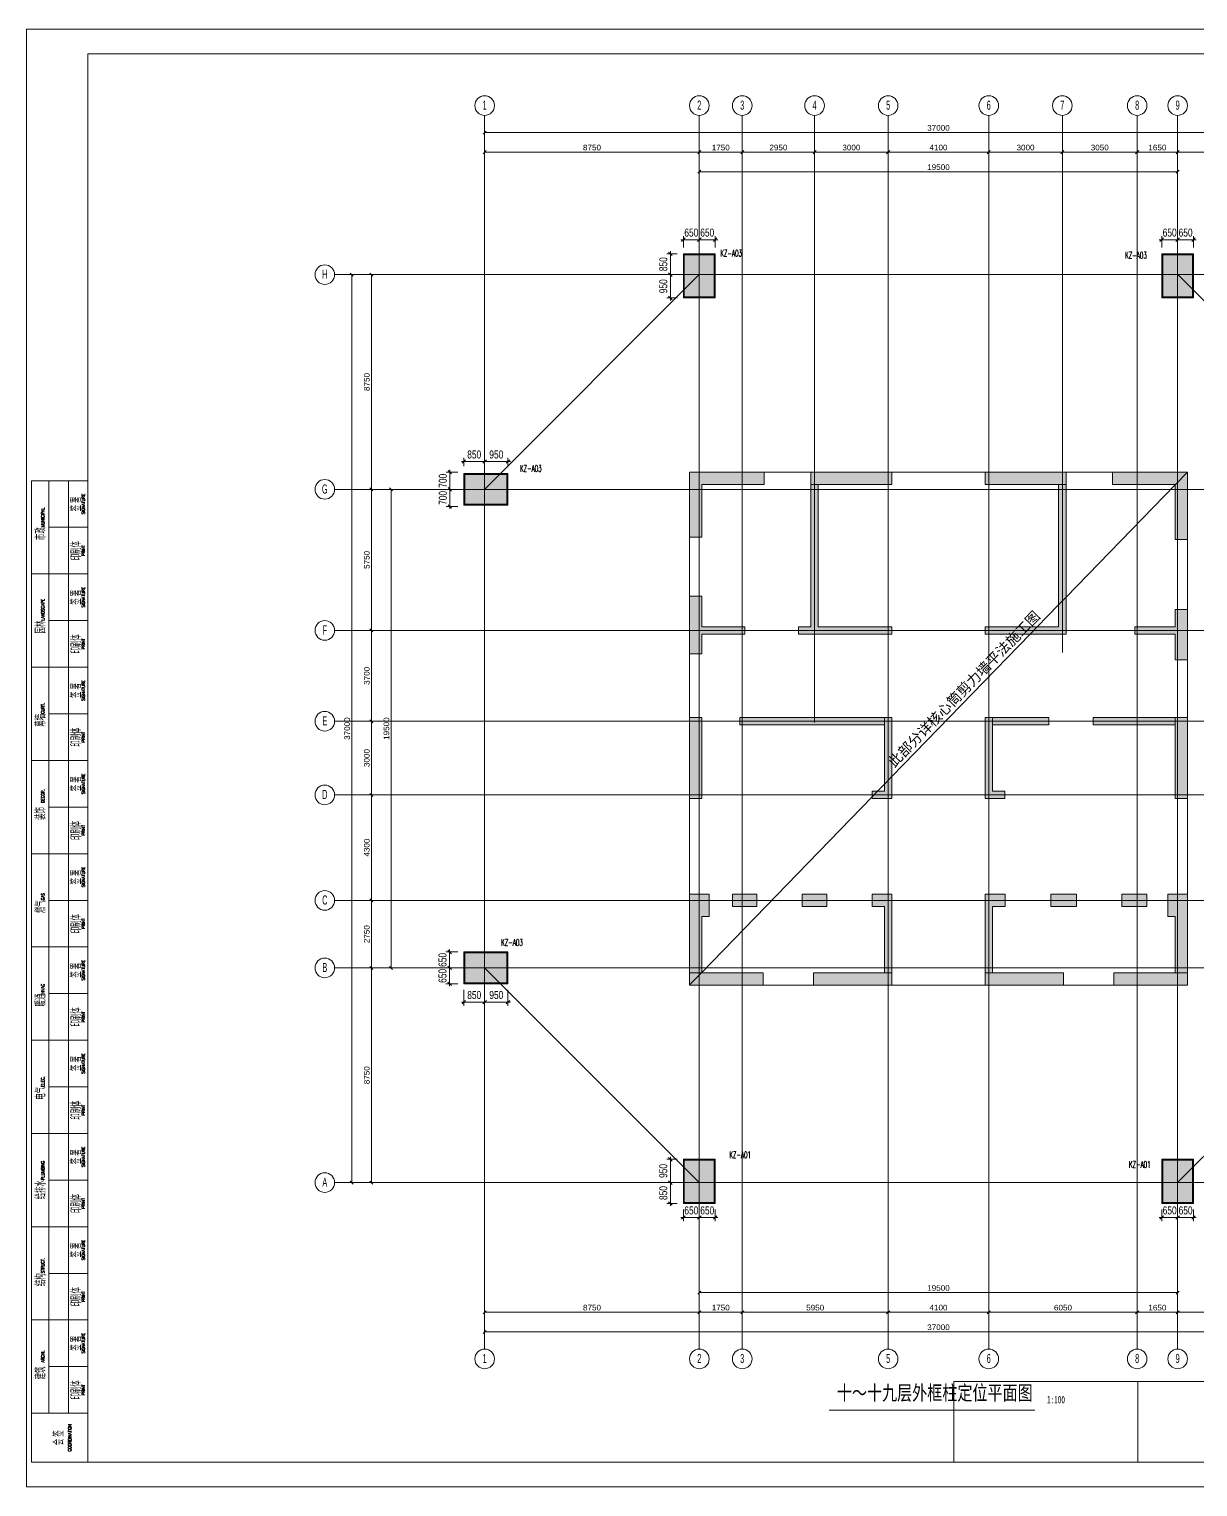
# Model space of a CAD drawing. Header units: millimetres. Extents: x 8533 to 398112, y -117646 to 105276.
# Drawn here: x 314111 to 361755, y 23204 to 82604 of the extents above; entities that cross this region are included whole.
import ezdxf

# ---------------------------------------------------------------- set-up
doc = ezdxf.new("R2010")
doc.units = ezdxf.units.MM
doc.linetypes.add('IMPORT-A-D0TE-BF$0$DOTE', pattern=[0])
doc.linetypes.add('IMPORT-colu-10F-19F$0$DOTE', pattern=[0])
for name, color, linetype, lineweight in [('-S-text', 7, 'Continuous', 13), ('A-D0TE-BF$0$A-Axis', 3, 'Continuous', 13), ('A-D0TE-BF$0$A-Axis-GRID', 1, 'IMPORT-A-D0TE-BF$0$DOTE', 13), ('A-D0TE-BF$0$A-Axis-结构用', 3, 'Continuous', 13), ('A1$0$TK', 4, 'Continuous', 13), ('A1$0$TK-不打印', 8, 'Continuous', 13), ('A1$0$VHBoundary', 4, 'Continuous', 13), ('colu-10F-19F$0$A-Axis-grid', 1, 'IMPORT-colu-10F-19F$0$DOTE', 13), ('colu-10F-19F$0$S-COLU-STEEL', 104, 'Continuous', 13), ('colu-10F-19F$0$S-hatch', 253, 'Continuous', 13), ('S-colu_text', 7, 'Continuous', 13), ('S-dim', 3, 'Continuous', 13), ('wall-13_18F$0$S-hatch', 253, 'Continuous', 13), ('wall-13_18F$0$S-wall', 31, 'Continuous', 13), ('塔楼_STR_10F-19F_墙住_20241022_20250305_dwg', 8, 'Continuous', 13)]:
    doc.layers.add(name, color=color, linetype=linetype, lineweight=lineweight)
doc.styles.add('Arial_10', font='arial.ttf', dxfattribs={"width": 0.75, "height": 326.200771})
doc.styles.add('Arial_14', font='arial.ttf', dxfattribs={"height": 3.728009})
doc.styles.add('Arial_2', font='arial.ttf', dxfattribs={"width": 0.5, "height": 326.200771})
doc.styles.add('Arial_3', font='arial.ttf', dxfattribs={"width": 1.035349, "height": 252.601612})
doc.styles.add('Arial_5', font='arial.ttf', dxfattribs={"width": 0.8, "height": 326.200771})
doc.styles.add('RomanC', font='romanc__.ttf', dxfattribs={"width": 0.9, "height": 1.3})
doc.styles.add('RomanD', font='romand__.ttf', dxfattribs={"width": 0.5, "height": 450})
doc.styles.add('宋体', font='', dxfattribs={"width": 0.75, "height": 302.109705})
doc.styles.add('宋体_1', font='', dxfattribs={"width": 0.6, "height": 264.345992})
doc.styles.get('宋体').set_extended_font_data('SimSun')
doc.styles.get('宋体_1').set_extended_font_data('SimSun')
pattern_1 = [(45, (0, 50), (-28.28427, 28.28427), [])]
pattern_2 = [(45, (0, -19450), (-28.28427, 28.28427), [])]
pattern_3 = [(45, (-50, 0), (-28.28427, 28.28427), [])]
pattern_4 = [(45, (19450, 0), (-28.28427, 28.28427), [])]

# ---------------------------------------------------------------- blocks, each defined once
blk = doc.blocks.new('塔楼_STR_10F-19F_墙住_20241022_20250305_dwg_A-D0TE-BF-1618069-10F_STR_45_850_')
at = {"layer": 'A-D0TE-BF$0$A-Axis'}
for p, q in [((8750, 12239), (8750, 15239)), ((10500, 12239), (10500, 15239)), ((13450, 12239), (13450, 15239)), ((16450, 12239), (16450, 15239)), ((20550, 12239), (20550, 15239)), ((23550, 12239), (23550, 15239)), ((26600, 12239), (26600, 15239)), ((28250, 12239), (28250, 15239)), ((-62, 14478), (62, 14601)), ((0, 14539), (37000, 14539)), ((36938, 14478), (37062, 14601)), ((-62, 13678), (62, 13801)), ((0, 12239), (0, 14089)), ((0, 13739), (37000, 13739)), ((8688, 13678), (8812, 13801)), ((8750, 13389), (8750, 14089)), ((10438, 13678), (10562, 13801)), ((10500, 13389), (10500, 14089)), ((13388, 13678), (13512, 13801)), ((13450, 13389), (13450, 14089)), ((16388, 13678), (16512, 13801)), ((16450, 13389), (16450, 14089)), ((20488, 13678), (20612, 13801)), ((20550, 13389), (20550, 14089)), ((23488, 13678), (23612, 13801)), ((23550, 13389), (23550, 14089)), ((26538, 13678), (26662, 13801)), ((26600, 13389), (26600, 14089)), ((28188, 13678), (28312, 13801)), ((28250, 13389), (28250, 14089)), ((36938, 13678), (37062, 13801)), ((37000, 12239), (37000, 14089)), ((-5478, 8812), (-5354, 8688)), ((-5416, -28250), (-5416, 8750)), ((-4966, 8750), (-2116, 8750)), ((-4678, 8812), (-4554, 8688)), ((-4616, -28250), (-4616, 8750)), ((39660, 8750), (42510, 8750)), ((42098, 8812), (42222, 8688)), ((42160, -28250), (42160, 8750)), ((42898, 8812), (43022, 8688)), ((42960, -28250), (42960, 8750)), ((-6116, 0), (-2116, 0)), ((-4966, 0), (-4266, 0)), ((-4678, 62), (-4554, -62)), ((39660, 0), (43660, 0)), ((41810, 0), (42510, 0)), ((42098, 62), (42222, -62)), ((-6116, -5750), (-2116, -5750)), ((-4966, -5750), (-4266, -5750)), ((-4678, -5688), (-4554, -5812)), ((39660, -5750), (43660, -5750)), ((41810, -5750), (42510, -5750)), ((42098, -5688), (42222, -5812)), ((-6116, -9450), (-2116, -9450)), ((-4966, -9450), (-4266, -9450)), ((-4678, -9388), (-4554, -9512)), ((39660, -9450), (43660, -9450)), ((41810, -9450), (42510, -9450)), ((42098, -9388), (42222, -9512)), ((-6116, -12450), (-2116, -12450)), ((-4966, -12450), (-4266, -12450)), ((-4678, -12388), (-4554, -12512)), ((39660, -12450), (43660, -12450)), ((41810, -12450), (42510, -12450)), ((42098, -12388), (42222, -12512)), ((-6116, -16750), (-2116, -16750)), ((-4966, -16750), (-4266, -16750)), ((-4678, -16688), (-4554, -16812)), ((39660, -16750), (43660, -16750)), ((41810, -16750), (42510, -16750)), ((42098, -16688), (42222, -16812)), ((-6116, -19500), (-2116, -19500)), ((-4966, -19500), (-4266, -19500)), ((-4678, -19438), (-4554, -19562)), ((39660, -19500), (43660, -19500)), ((41810, -19500), (42510, -19500)), ((42098, -19438), (42222, -19562)), ((-5478, -28188), (-5354, -28312)), ((-4966, -28250), (-2116, -28250)), ((-4678, -28188), (-4554, -28312)), ((39660, -28250), (42510, -28250)), ((42098, -28188), (42222, -28312)), ((42898, -28188), (43022, -28312)), ((0, -33884), (0, -31034)), ((8750, -35034), (8750, -31034)), ((10500, -35034), (10500, -31034)), ((16450, -35034), (16450, -31034)), ((20550, -35034), (20550, -31034)), ((26600, -35034), (26600, -31034)), ((28250, -35034), (28250, -31034)), ((37000, -33884), (37000, -31034)), ((8750, -33884), (8750, -33184)), ((10500, -33884), (10500, -33184)), ((16450, -33884), (16450, -33184)), ((20550, -33884), (20550, -33184)), ((26600, -33884), (26600, -33184)), ((28250, -33884), (28250, -33184)), ((-62, -33595), (62, -33472)), ((0, -33534), (37000, -33534)), ((8688, -33595), (8812, -33472)), ((10438, -33595), (10562, -33472)), ((16388, -33595), (16512, -33472)), ((20488, -33595), (20612, -33472)), ((26538, -33595), (26662, -33472)), ((28188, -33595), (28312, -33472)), ((36938, -33595), (37062, -33472)), ((-62, -34395), (62, -34272)), ((0, -34334), (37000, -34334)), ((36938, -34395), (37062, -34272))]:
    blk.add_line(p, q, dxfattribs=at)
at = {"layer": 'A-D0TE-BF$0$A-Axis', "flags": 128}
for points in [[(0, 14889), (0, 12239), (0, 15239)], [(37000, 14889), (37000, 12239), (37000, 15239)], [(-6116, 8750), (-2116, 8750), (-5766, 8750)], [(43310, 8750), (39660, 8750), (43660, 8750)], [(-6116, -28250), (-2116, -28250), (-5766, -28250)], [(43310, -28250), (39660, -28250), (43660, -28250)], [(0, -35034), (0, -31034), (0, -34684)], [(37000, -35034), (37000, -31034), (37000, -34684)]]:
    blk.add_lwpolyline(points, dxfattribs=at)
at = {"layer": 'A-D0TE-BF$0$A-Axis'}
for centre in [(0, 15639), (8750, 15639), (10500, 15639), (13450, 15639), (16450, 15639), (20550, 15639), (23550, 15639), (26600, 15639), (28250, 15639), (37000, 15639), (-6516, 8750), (44060, 8750), (-6516, 0), (44060, 0), (-6516, -5750), (44060, -5750), (-6516, -9450), (44060, -9450), (-6516, -12450), (44060, -12450), (-6516, -16750), (44060, -16750), (-6516, -19500), (44060, -19500), (-6516, -28250), (44060, -28250), (0, -35434), (8750, -35434), (10500, -35434), (16450, -35434), (20550, -35434), (26600, -35434), (28250, -35434), (37000, -35434)]:
    blk.add_circle(centre, 400, dxfattribs=at)
at = {"layer": 'A-D0TE-BF$0$A-Axis-GRID', "linetype": 'Continuous'}
for p, q in [((0, 650), (0, 12239)), ((8750, 9600), (8750, 12239)), ((10500, 700), (10500, 12239)), ((13450, 700), (13450, 12239)), ((16450, 700), (16450, 12239)), ((20550, 700), (20550, 12239)), ((23550, 700), (23550, 12239)), ((26600, 700), (26600, 12239)), ((28250, 9600), (28250, 12239)), ((37000, 650), (37000, 12239)), ((8750, 7800), (8750, 9600)), ((28250, 7800), (28250, 9600)), ((8100, 8750), (-2116, 8750)), ((9400, 8750), (8100, 8750)), ((27600, 8750), (9400, 8750)), ((28900, 8750), (27600, 8750)), ((39660, 8750), (28900, 8750)), ((8750, 700), (8750, 7800)), ((28250, 700), (28250, 7800)), ((0, -650), (0, 650)), ((8750, -1950), (8750, 700)), ((10500, 200), (10500, 700)), ((13450, -5900), (13450, 700)), ((16450, 200), (16450, 700)), ((20550, 200), (20550, 700)), ((23550, -5900), (23550, 700)), ((26600, 200), (26600, 700)), ((28250, -2050), (28250, 700)), ((37000, -650), (37000, 650)), ((-850, 0), (-2116, 0)), ((950, 0), (-850, 0)), ((8350, 0), (950, 0)), ((8850, 0), (8350, 0)), ((13300, 0), (8850, 0)), ((10500, -5600), (10500, 200)), ((13600, 0), (13300, 0)), ((23400, 0), (13600, 0)), ((16450, -5600), (16450, 200)), ((20550, -5600), (20550, 200)), ((23700, 0), (23400, 0)), ((28150, 0), (23700, 0)), ((26600, -5600), (26600, 200)), ((28650, 0), (28150, 0)), ((36050, 0), (28650, 0)), ((37850, 0), (36050, 0)), ((39660, 0), (37850, 0)), ((0, -18850), (0, -650)), ((37000, -18850), (37000, -650)), ((8750, -4350), (8750, -1950)), ((28250, -4900), (28250, -2050)), ((8750, -6700), (8750, -4350)), ((28250, -6950), (28250, -4900)), ((8350, -5750), (-2116, -5750)), ((10600, -5750), (8350, -5750)), ((10500, -5900), (10500, -5600)), ((10500, -9300), (10500, -5900)), ((12800, -5750), (10600, -5750)), ((16600, -5750), (12800, -5750)), ((13450, -9300), (13450, -5900)), ((16450, -5900), (16450, -5600)), ((16450, -9300), (16450, -5900)), ((20400, -5750), (16600, -5750)), ((23700, -5750), (20400, -5750)), ((20550, -5900), (20550, -5600)), ((20550, -9300), (20550, -5900)), ((23550, -6650), (23550, -5900)), ((26500, -5750), (23700, -5750)), ((28650, -5750), (26500, -5750)), ((26600, -5900), (26600, -5600)), ((26600, -9300), (26600, -5900)), ((39660, -5750), (28650, -5750)), ((8750, -9300), (8750, -6700)), ((28250, -9300), (28250, -6950)), ((8350, -9450), (-2116, -9450)), ((8850, -9450), (8350, -9450)), ((8750, -12600), (8750, -9300)), ((10400, -9450), (8850, -9450)), ((16600, -9450), (10400, -9450)), ((10500, -9600), (10500, -9300)), ((13450, -9500), (13450, -9300)), ((16450, -12600), (16450, -9300)), ((20400, -9450), (16600, -9450)), ((20699, -9450), (20400, -9450)), ((20550, -12600), (20550, -9300)), ((23000, -9450), (20700, -9450)), ((24800, -9450), (23000, -9450)), ((28650, -9450), (24800, -9450)), ((26600, -9600), (26600, -9300)), ((28250, -12600), (28250, -9300)), ((39660, -9450), (28650, -9450)), ((10500, -16500), (10500, -9600)), ((26600, -16500), (26600, -9600)), ((8350, -12450), (-2116, -12450)), ((8850, -12450), (8350, -12450)), ((15800, -12450), (8850, -12450)), ((16600, -12450), (15800, -12450)), ((20400, -12450), (16600, -12450)), ((21200, -12450), (20400, -12450)), ((28150, -12450), (21200, -12450)), ((28650, -12450), (28150, -12450)), ((39660, -12450), (28650, -12450)), ((8750, -16500), (8750, -12600)), ((16450, -16500), (16450, -12600)), ((20550, -16500), (20550, -12600)), ((28250, -16500), (28250, -12600)), ((8750, -20200), (8750, -16500)), ((10500, -17000), (10500, -16500)), ((16450, -20200), (16450, -16500)), ((20550, -20200), (20550, -16500)), ((26600, -17000), (26600, -16500)), ((28250, -20200), (28250, -16500)), ((8350, -16750), (-2116, -16750)), ((9150, -16750), (8350, -16750)), ((10100, -16750), (9150, -16750)), ((11100, -16750), (10100, -16750)), ((10500, -19700), (10500, -17000)), ((12950, -16750), (11100, -16750)), ((13950, -16750), (12950, -16750)), ((15800, -16750), (13950, -16750)), ((16600, -16750), (15800, -16750)), ((20400, -16750), (16600, -16750)), ((21225, -16750), (20400, -16750)), ((23075, -16750), (21225, -16750)), ((24125, -16750), (23075, -16750)), ((25975, -16750), (24125, -16750)), ((27000, -16750), (25975, -16750)), ((26600, -19700), (26600, -17000)), ((27850, -16750), (27000, -16750)), ((28650, -16750), (27850, -16750)), ((39660, -16750), (28650, -16750)), ((0, -20150), (0, -18850)), ((37000, -20150), (37000, -18850)), ((-850, -19500), (-2116, -19500)), ((950, -19500), (-850, -19500)), ((8350, -19500), (950, -19500)), ((8850, -19500), (8350, -19500)), ((16300, -19500), (8850, -19500)), ((16600, -19500), (16300, -19500)), ((20400, -19500), (16600, -19500)), ((20700, -19500), (20400, -19500)), ((28150, -19500), (20700, -19500)), ((28650, -19500), (28150, -19500)), ((36050, -19500), (28650, -19500)), ((37850, -19500), (36050, -19500)), ((39660, -19500), (37850, -19500)), ((0, -31034), (0, -20150)), ((10500, -20200), (10500, -19700)), ((26600, -20200), (26600, -19700)), ((37000, -31034), (37000, -20150)), ((8750, -27300), (8750, -20200)), ((10500, -31034), (10500, -20200)), ((16450, -31034), (16450, -20200)), ((20550, -31034), (20550, -20200)), ((26600, -31034), (26600, -20200)), ((28250, -27300), (28250, -20200)), ((8750, -29100), (8750, -27300)), ((28250, -29100), (28250, -27300)), ((8100, -28250), (-2116, -28250)), ((9400, -28250), (8100, -28250)), ((27600, -28250), (9400, -28250)), ((28900, -28250), (27600, -28250)), ((39660, -28250), (28900, -28250)), ((8750, -31034), (8750, -29100)), ((28250, -31034), (28250, -29100))]:
    blk.add_line(p, q, dxfattribs=at)
at = {"layer": 'A-D0TE-BF$0$A-Axis-结构用'}
for p, q in [((8750, 12464), (8750, 13289)), ((28250, 12464), (28250, 13289)), ((8688, 12878), (8812, 13001)), ((8750, 12939), (28250, 12939)), ((28188, 12878), (28312, 13001)), ((-4166, 0), (-2934, 0)), ((-3878, 62), (-3754, -62)), ((-3816, -19500), (-3816, 0)), ((40478, 0), (41710, 0)), ((41298, 62), (41422, -62)), ((41360, -19500), (41360, 0)), ((-4166, -19500), (-2934, -19500)), ((-3878, -19438), (-3754, -19562)), ((40478, -19500), (41710, -19500)), ((41298, -19438), (41422, -19562)), ((8750, -33084), (8750, -32258)), ((28250, -33084), (28250, -32258)), ((8688, -32795), (8812, -32672)), ((8750, -32734), (28250, -32734)), ((28188, -32795), (28312, -32672))]:
    blk.add_line(p, q, dxfattribs=at)
at = {"layer": 'A-D0TE-BF$0$A-Axis', "color": 7, "attachment_point": 2, "line_spacing_factor": 0.941778}
for s, insert, char_height, width, style in [('\\fArial|b0|i0|c134|p34|;1', (0, 15842), 372.8, 350.24, 'Arial_2'), ('\\fArial|b0|i0|c134|p34|;2', (8750, 15842), 372.8, 350.24, 'Arial_2'), ('\\fArial|b0|i0|c134|p34|;3', (10500, 15842), 372.8, 350.24, 'Arial_2'), ('\\fArial|b0|i0|c134|p34|;4', (13450, 15842), 372.8, 350.24, 'Arial_2'), ('\\fArial|b0|i0|c134|p34|;5', (16450, 15842), 372.8, 350.24, 'Arial_2'), ('\\fArial|b0|i0|c134|p34|;6', (20550, 15842), 372.8, 350.24, 'Arial_2'), ('\\fArial|b0|i0|c134|p34|;7', (23550, 15842), 372.8, 350.24, 'Arial_2'), ('\\fArial|b0|i0|c134|p34|;8', (26600, 15842), 372.8, 350.24, 'Arial_2'), ('\\fArial|b0|i0|c134|p34|;9', (28250, 15842), 372.8, 350.24, 'Arial_2'), ('10', (37000, 15782), 261, 490.33, 'Arial_5'), ('37000', (18500, 14843), 228.3, 1072.61, 'Arial_3'), ('8750', (4375, 14043), 228.3, 858.09, 'Arial_3'), ('1750', (9625, 14043), 228.3, 858.09, 'Arial_3'), ('2950', (11975, 14043), 228.3, 858.09, 'Arial_3'), ('3000', (14950, 14043), 228.3, 858.09, 'Arial_3'), ('4100', (18500, 14043), 228.3, 858.09, 'Arial_3'), ('3000', (22050, 14043), 228.3, 858.09, 'Arial_3'), ('3050', (25075, 14043), 228.3, 858.09, 'Arial_3'), ('1650', (27425, 14043), 228.3, 858.09, 'Arial_3'), ('8750', (32625, 14043), 228.3, 858.09, 'Arial_3'), ('\\fArial|b0|i0|c134|p34|;H', (-6516, 8953), 372.8, 350.24, 'Arial_2'), ('\\fArial|b0|i0|c134|p34|;H', (44060, 8953), 372.8, 350.24, 'Arial_2'), ('\\fArial|b0|i0|c134|p34|;G', (-6516, 203), 372.8, 350.24, 'Arial_2'), ('\\fArial|b0|i0|c134|p34|;G', (44060, 203), 372.8, 350.24, 'Arial_2'), ('\\fArial|b0|i0|c134|p34|;F', (-6516, -5547), 372.8, 350.24, 'Arial_2'), ('\\fArial|b0|i0|c134|p34|;F', (44060, -5547), 372.8, 350.24, 'Arial_2'), ('\\fArial|b0|i0|c134|p34|;E', (-6516, -9247), 372.8, 350.24, 'Arial_2'), ('\\fArial|b0|i0|c134|p34|;E', (44060, -9247), 372.8, 350.24, 'Arial_2'), ('\\fArial|b0|i0|c134|p34|;D', (-6516, -12247), 372.8, 350.24, 'Arial_2'), ('\\fArial|b0|i0|c134|p34|;D', (44060, -12247), 372.8, 350.24, 'Arial_2'), ('\\fArial|b0|i0|c134|p34|;C', (-6516, -16547), 372.8, 350.24, 'Arial_2'), ('\\fArial|b0|i0|c134|p34|;C', (44060, -16547), 372.8, 350.24, 'Arial_2'), ('\\fArial|b0|i0|c134|p34|;B', (-6516, -19297), 372.8, 350.24, 'Arial_2'), ('\\fArial|b0|i0|c134|p34|;B', (44060, -19297), 372.8, 350.24, 'Arial_2'), ('\\fArial|b0|i0|c134|p34|;A', (-6516, -28047), 372.8, 350.24, 'Arial_2'), ('\\fArial|b0|i0|c134|p34|;A', (44060, -28047), 372.8, 350.24, 'Arial_2'), ('8750', (4375, -33230), 228.3, 858.09, 'Arial_3'), ('1750', (9625, -33230), 228.3, 858.09, 'Arial_3'), ('5950', (13475, -33230), 228.3, 858.09, 'Arial_3'), ('4100', (18500, -33230), 228.3, 858.09, 'Arial_3'), ('6050', (23575, -33230), 228.3, 858.09, 'Arial_3'), ('1650', (27425, -33230), 228.3, 858.09, 'Arial_3'), ('8750', (32625, -33230), 228.3, 858.09, 'Arial_3'), ('37000', (18500, -34030), 228.3, 1072.61, 'Arial_3'), ('\\fArial|b0|i0|c134|p34|;1', (0, -35230), 372.8, 350.24, 'Arial_2'), ('\\fArial|b0|i0|c134|p34|;2', (8750, -35230), 372.8, 350.24, 'Arial_2'), ('\\fArial|b0|i0|c134|p34|;3', (10500, -35230), 372.8, 350.24, 'Arial_2'), ('\\fArial|b0|i0|c134|p34|;5', (16450, -35230), 372.8, 350.24, 'Arial_2'), ('\\fArial|b0|i0|c134|p34|;6', (20550, -35230), 372.8, 350.24, 'Arial_2'), ('\\fArial|b0|i0|c134|p34|;8', (26600, -35230), 372.8, 350.24, 'Arial_2'), ('\\fArial|b0|i0|c134|p34|;9', (28250, -35230), 372.8, 350.24, 'Arial_2'), ('10', (37000, -35291), 261, 490.33, 'Arial_5')]:
    blk.add_mtext(s, dxfattribs=dict(at, insert=insert, char_height=char_height, width=width, style=style))
at = {"layer": 'A-D0TE-BF$0$A-Axis', "color": 7, "char_height": 228.3, "attachment_point": 2, "rotation": 90, "line_spacing_factor": 0.941778, "style": 'Arial_3'}
for s, insert, width in [('8750', (-4920, 4375), 858.09), ('8750', (41857, 4375), 858.09), ('5750', (-4920, -2875), 858.09), ('5750', (41857, -2875), 858.09), ('3700', (-4920, -7600), 858.09), ('3700', (41857, -7600), 858.09), ('37000', (-5720, -9750), 1072.61), ('37000', (42657, -9750), 1072.61), ('3000', (-4920, -10950), 858.09), ('3000', (41857, -10950), 858.09), ('4300', (-4920, -14600), 858.09), ('4300', (41857, -14600), 858.09), ('2750', (-4920, -18125), 858.09), ('2750', (41857, -18125), 858.09), ('8750', (-4920, -23875), 858.09), ('8750', (41857, -23875), 858.09)]:
    blk.add_mtext(s, dxfattribs=dict(at, insert=insert, width=width))
at = {"layer": 'A-D0TE-BF$0$A-Axis-结构用', "color": 7, "char_height": 228.3, "width": 1072.61, "attachment_point": 2, "line_spacing_factor": 0.941778, "style": 'Arial_3'}
for insert, rotation in [((18500, 13243), 0.00001), ((-4120, -9750), 89.99999), ((41057, -9750), 89.99999)]:
    blk.add_mtext('19500', dxfattribs=dict(at, insert=insert, rotation=rotation))
at = {"layer": 'A-D0TE-BF$0$A-Axis-结构用', "color": 7, "insert": (18500, -32430), "char_height": 228.3, "width": 1072.61, "attachment_point": 2, "line_spacing_factor": 0.941778, "style": 'Arial_3'}
blk.add_mtext('19500', dxfattribs=at)
blk = doc.blocks.new('塔楼_STR_10F-19F_墙住_20241022_20250305_dwg_wall-13_18F-1618070-10F_STR_45_850_')
at = {"layer": 'wall-13_18F$0$S-hatch'}
for points in [[(8850, -1950), (8850, 200), (11400, 200), (11400, 700), (8350, 700), (8350, -1950)], [(13600, 200), (16600, 200), (16600, 700), (13300, 700), (13300, 200)], [(23700, 200), (23700, 700), (20400, 700), (20400, 200), (23400, 200)], [(28650, -2050), (28650, 700), (25600, 700), (25600, 200), (28150, 200), (28150, -2050)], [(12800, -5900), (16600, -5900), (16600, -5600), (13600, -5600), (13600, 200), (13300, 200), (13300, -5600), (12800, -5600)], [(23400, -5900), (23700, -5900), (23700, 200), (23400, 200), (23400, -5600), (20400, -5600), (20400, -5900), (23384, -5900)], [(8850, -6700), (8850, -5900), (10600, -5900), (10600, -5600), (8850, -5600), (8850, -4350), (8350, -4350), (8350, -6700)], [(28650, -6950), (28650, -4900), (28150, -4900), (28150, -5600), (26500, -5600), (26500, -5900), (28150, -5900), (28150, -6950)], [(8350, -12600), (8850, -12600), (8850, -9300), (8350, -9300), (8350, -9600)], [(16300, -9600), (16300, -9300), (10400, -9300), (10400, -9600), (15800, -9600)], [(16600, -12600), (16600, -9300), (16300, -9300), (16300, -12300), (15800, -12300), (15800, -12600), (16300, -12600)], [(20699, -12600), (21200, -12600), (21200, -12300), (20700, -12300), (20699, -9300), (20400, -9300), (20400, -12600)], [(20700, -9600), (23000, -9600), (23000, -9300), (20700, -9300)], [(25650, -9600), (28150, -9600), (28150, -9300), (24800, -9300), (24800, -9600)], [(28650, -12600), (28650, -9300), (28150, -9300), (28150, -12600)], [(8350, -19700), (8850, -19700), (8850, -17400), (9150, -17400), (9150, -16500), (8350, -16500), (8350, -18900)], [(10100, -17000), (11100, -17000), (11100, -16500), (10100, -16500)], [(13950, -17000), (13950, -16500), (12950, -16500), (12950, -17000)], [(16600, -19700), (16600, -16500), (15800, -16500), (15800, -17000), (16300, -17000), (16300, -19700)], [(20400, -19700), (20700, -19700), (20700, -17000), (21225, -17000), (21225, -16500), (20400, -16500), (20400, -17286)], [(24125, -17000), (24125, -16500), (23075, -16500), (23075, -17000)], [(27000, -17000), (27000, -16500), (25975, -16500), (25975, -17000)], [(28650, -19700), (28650, -16500), (27850, -16500), (27850, -17400), (28150, -17400), (28150, -19700)], [(10400, -20200), (11350, -20200), (11350, -19700), (8350, -19700), (8350, -20200), (10100, -20200)], [(16300, -20200), (16600, -20200), (16600, -19700), (13400, -19700), (13400, -20200), (15800, -20200)], [(23600, -20200), (23600, -19700), (20400, -19700), (20400, -20200), (20700, -20200)], [(25975, -20200), (28650, -20200), (28650, -19700), (25650, -19700), (25650, -20200)]]:
    blk.add_hatch(color=256, dxfattribs=at).paths.add_polyline_path(points, flags=0)
at = {"layer": 'wall-13_18F$0$S-wall'}
blk.add_line((10400, -9600), (10600, -9600), dxfattribs=at)
at = {"layer": 'wall-13_18F$0$S-wall', "flags": 128}
for points in [[(8350, 200), (8350, 700), (11400, 700), (11400, 200), (8850, 200), (8850, -1950), (8350, -1950)], [(16600, 700), (13300, 700), (13300, 200), (16600, 200)], [(23700, 700), (20400, 700), (20400, 200), (23700, 200)], [(28650, 200), (28650, 700), (25600, 700), (25600, 200), (28150, 200), (28150, -2050), (28650, -2050)], [(13600, -5600), (16600, -5600), (16600, -5900), (12800, -5900), (12800, -5600), (13300, -5600), (13300, 200), (13600, 200)], [(23400, -5900), (23700, -5900), (23700, 200), (23400, 200), (23400, -5600), (20400, -5600), (20400, -5900)], [(8850, -5600), (10600, -5600), (10600, -5900), (8850, -5900), (8850, -6700), (8350, -6700), (8350, -4350), (8850, -4350)], [(28150, -5600), (26500, -5600), (26500, -5900), (28150, -5900), (28150, -6950), (28650, -6950), (28650, -4900), (28150, -4900)], [(8850, -11600), (8850, -9300), (8350, -9300), (8350, -12600), (8850, -12600)], [(16300, -12300), (16300, -9300), (16600, -9300), (16600, -12600), (16300, -12600), (15800, -12600), (15800, -12300)], [(20700, -12600), (20400, -12600), (20400, -9300), (20700, -9300), (20700, -12300), (21200, -12300), (21200, -12600)], [(23000, -9300), (20700, -9300), (20700, -9600), (23000, -9600)], [(28150, -9300), (24800, -9300), (24800, -9600), (28150, -9600)], [(28150, -11600), (28150, -9300), (28650, -9300), (28650, -12600), (28150, -12600)], [(10100, -16500), (11100, -16500), (11100, -17000), (10100, -17000)], [(12950, -16500), (13950, -16500), (13950, -17000), (12950, -17000)], [(16300, -17000), (15800, -17000), (15800, -16500), (16600, -16500), (16600, -17000), (16600, -19700), (16300, -19700)], [(20700, -17000), (21225, -17000), (21225, -16500), (20400, -16500), (20400, -17000), (20400, -19700), (20700, -19700)], [(24125, -17000), (23075, -17000), (23075, -16500), (24125, -16500)], [(25975, -16500), (27000, -16500), (27000, -17000), (25975, -17000)], [(8350, -19700), (11350, -19700), (11350, -20200), (8350, -20200)], [(13400, -19700), (16600, -19700), (16600, -20200), (13400, -20200)], [(23600, -19700), (20400, -19700), (20400, -20200), (23600, -20200)], [(28650, -19700), (25650, -19700), (25650, -20200), (28650, -20200)]]:
    blk.add_lwpolyline(points, close=True, dxfattribs=at)
for points in [[(10600, -9600), (16300, -9600), (16300, -9300), (10400, -9300), (10400, -9600)], [(8850, -16500), (8350, -16500), (8350, -19700), (8850, -19700), (8850, -17400), (9150, -17400), (9150, -16500), (9050, -16500), (8350, -16500), (8350, -17400)], [(28650, -17400), (28650, -16500), (27850, -16500), (27850, -17400), (28150, -17400), (28150, -19700), (28650, -19700), (28650, -16500), (28150, -16500)]]:
    blk.add_lwpolyline(points, dxfattribs=at)
blk = doc.blocks.new('塔楼_STR_10F-19F_墙住_20241022_20250305_dwg__ArchTick-1618071-10F_STR_45_850_')
at = {"layer": 'S-dim'}
blk.add_line((-0.71, -0.71), (0.71, 0.71), dxfattribs=at)
blk = doc.blocks.new('塔楼_STR_10F-19F_墙住_20241022_20250305_dwg_colu-10F-19F-1618073-10F_STR_45_850_')
at = {"layer": 'colu-10F-19F$0$S-hatch'}
h = blk.add_hatch(dxfattribs=at)
h.set_pattern_fill('FP_18', color=256, style=0, pattern_type=2)
h.set_pattern_definition(pattern_3)
h.paths.add_polyline_path([(9400, 7800), (9400, 9600), (8100, 9600), (8100, 7800), (9360, 7800)], flags=0)
h.paths.add_polyline_path([(8850, 7840), (8140, 7840), (8140, 9560), (9360, 9560), (9360, 7840)], flags=0)
for points in [[(8350, 7840), (9360, 7840), (9360, 9560), (8140, 9560), (8140, 7840)], [(28150, 7840), (28860, 7840), (28860, 9560), (27640, 9560), (27640, 7840)], [(-810, -610), (910, -610), (910, 610), (-810, 610), (-810, 200)], [(36090, -610), (37810, -610), (37810, 610), (36090, 610), (36090, 200)], [(910, -20110), (910, -18890), (-810, -18890), (-810, -20110), (410, -20110)], [(37810, -20110), (37810, -18890), (36090, -18890), (36090, -20110), (37310, -20110)], [(9360, -29060), (9360, -27340), (8140, -27340), (8140, -29060)], [(28150, -29060), (28860, -29060), (28860, -27340), (27640, -27340), (27640, -29060)]]:
    blk.add_hatch(color=256, dxfattribs=at).paths.add_polyline_path(points, flags=0)
h = blk.add_hatch(dxfattribs=at)
h.set_pattern_fill('FP_19', color=256, style=0, pattern_type=2)
h.set_pattern_definition(pattern_4)
h.paths.add_polyline_path([(28900, 7800), (28900, 9600), (27600, 9600), (27600, 7800), (28860, 7800)], flags=0)
h.paths.add_polyline_path([(28650, 7840), (27640, 7840), (27640, 9560), (28860, 9560), (28860, 7840)], flags=0)
h = blk.add_hatch(dxfattribs=at)
h.set_pattern_fill('FP_16', color=256, style=0, pattern_type=2)
h.set_pattern_definition(pattern_1)
h.paths.add_polyline_path([(-810, -650), (950, -650), (950, 650), (-850, 650), (-850, -650)], flags=0)
h.paths.add_polyline_path([(410, -610), (-810, -610), (-810, 610), (910, 610), (910, -610)], flags=0)
h = blk.add_hatch(dxfattribs=at)
h.set_pattern_fill('FP_16', color=256, style=0, pattern_type=2)
h.set_pattern_definition(pattern_1)
h.paths.add_polyline_path([(36090, -650), (37850, -650), (37850, 650), (36050, 650), (36050, -650)], flags=0)
h.paths.add_polyline_path([(37310, -610), (36090, -610), (36090, 610), (37810, 610), (37810, -610)], flags=0)
h = blk.add_hatch(dxfattribs=at)
h.set_pattern_fill('FP_17', color=256, style=0, pattern_type=2)
h.set_pattern_definition(pattern_2)
h.paths.add_polyline_path([(-850, -20150), (950, -20150), (950, -18850), (-850, -18850), (-850, -20110)], flags=0)
h.paths.add_polyline_path([(910, -20110), (-810, -20110), (-810, -18890), (910, -18890), (910, -19700)], flags=0)
h = blk.add_hatch(dxfattribs=at)
h.set_pattern_fill('FP_17', color=256, style=0, pattern_type=2)
h.set_pattern_definition(pattern_2)
h.paths.add_polyline_path([(37850, -20150), (37850, -18850), (36050, -18850), (36050, -20150), (37810, -20150)], flags=0)
h.paths.add_polyline_path([(37310, -20110), (36090, -20110), (36090, -18890), (37810, -18890), (37810, -20110)], flags=0)
h = blk.add_hatch(dxfattribs=at)
h.set_pattern_fill('FP_18', color=256, style=0, pattern_type=2)
h.set_pattern_definition(pattern_3)
h.paths.add_polyline_path([(9360, -29100), (9400, -29100), (9400, -27300), (8100, -27300), (8100, -29100), (8140, -29100)], flags=0)
h.paths.add_polyline_path([(8140, -29060), (8140, -27340), (9360, -27340), (9360, -29060)], flags=0)
h = blk.add_hatch(dxfattribs=at)
h.set_pattern_fill('FP_19', color=256, style=0, pattern_type=2)
h.set_pattern_definition(pattern_4)
h.paths.add_polyline_path([(27640, -29100), (28900, -29100), (28900, -27300), (27600, -27300), (27600, -29100)], flags=0)
h.paths.add_polyline_path([(27640, -29060), (27640, -27340), (28860, -27340), (28860, -29060), (28150, -29060)], flags=0)
at = {"layer": 'colu-10F-19F$0$A-Axis-grid', "linetype": 'Continuous'}
for p, q in [((0, 0), (8750, 8750)), ((28256, 8750), (37000, 0)), ((0, 1200), (0, -1200)), ((-1500, 0), (1750, 0)), ((8750, -28250), (0, -19500)), ((37000, -19500), (28250, -28250))]:
    blk.add_line(p, q, dxfattribs=at)
at = {"layer": 'colu-10F-19F$0$S-COLU-STEEL', "flags": 128}
for points in [[(8100, 9600), (8100, 7800), (9400, 7800), (9400, 9600)], [(8140, 9560), (8140, 7840), (9360, 7840), (9360, 9560)], [(27600, 9600), (27600, 7800), (28900, 7800), (28900, 9600)], [(27640, 9560), (27640, 7840), (28860, 7840), (28860, 9560)], [(-850, 650), (950, 650), (950, -650), (-850, -650)], [(-810, 610), (910, 610), (910, -610), (-810, -610)], [(37850, 650), (36050, 650), (36050, -650), (37850, -650)], [(37810, 610), (36090, 610), (36090, -610), (37810, -610)], [(-850, -18850), (950, -18850), (950, -20150), (-850, -20150)], [(-810, -18890), (910, -18890), (910, -20110), (-810, -20110)], [(37850, -18850), (36050, -18850), (36050, -20150), (37850, -20150)], [(37810, -18890), (36090, -18890), (36090, -20110), (37810, -20110)], [(8100, -29100), (8100, -27300), (9400, -27300), (9400, -29100)], [(27600, -29100), (27600, -27300), (28900, -27300), (28900, -29100)], [(8140, -29060), (8140, -27340), (9360, -27340), (9360, -29060)], [(27640, -29060), (27640, -27340), (28860, -27340), (28860, -29060)]]:
    blk.add_lwpolyline(points, close=True, dxfattribs=at)
blk = doc.blocks.new('塔楼_STR_10F-19F_墙住_20241022_20250305_dwg-1618068-10F_STR_45_850_')
at = {"layer": '-S-text'}
blk.add_line((14040, 502474), (22431, 502474), dxfattribs=at)
at = {"lineweight": 13}
for p, q in [((13300, 540700), (11400, 540700)), ((16600, 540700), (13300, 540700)), ((20400, 540700), (16600, 540700)), ((23700, 540700), (20400, 540700)), ((25600, 540700), (23700, 540700)), ((28150, 540185), (28650, 540700)), ((23700, 535604), (28150, 540185)), ((8350, 538050), (8350, 535650)), ((28650, 535100), (28650, 537950)), ((8350, 535650), (8350, 533300)), ((22530, 534400), (23400, 535296)), ((23400, 535296), (23700, 535604)), ((28650, 533050), (28650, 535100)), ((16600, 528296), (22239, 534100)), ((22239, 534100), (22530, 534400)), ((8350, 533300), (8350, 530700)), ((28650, 530700), (28650, 533050)), ((8350, 530700), (8350, 527400)), ((28650, 527400), (28650, 530700)), ((16300, 527987), (16600, 528296)), ((8850, 520318), (15800, 527472)), ((15800, 527472), (16021, 527700)), ((16021, 527700), (16300, 527987)), ((8350, 527400), (8350, 523500)), ((28650, 523500), (28650, 527400)), ((8350, 523500), (8350, 519800)), ((8350, 519803), (8850, 520318)), ((8350, 519800), (11350, 519800)), ((11350, 519800), (13400, 519800)), ((13400, 519800), (16600, 519800)), ((16600, 519800), (20400, 519800)), ((20400, 519800), (23600, 519800)), ((23600, 519800), (25650, 519800))]:
    blk.add_line(p, q, dxfattribs=at)
at = {"lineweight": 13, "flags": 128}
for points in [[(11400, 540700), (8350, 540700), (8350, 538050)], [(28650, 537950), (28650, 540700), (25600, 540700)], [(25650, 519800), (28650, 519800), (28650, 523500)]]:
    blk.add_lwpolyline(points, dxfattribs=at)
at = {"layer": 'A1$0$TK'}
for p, q in [((-17771, 502352), (-17771, 540352)), ((-16971, 502352), (-16971, 540352)), ((-17771, 538452), (-16171, 538452)), ((-17771, 534652), (-16171, 534652)), ((-17771, 530852), (-16171, 530852)), ((-17771, 527052), (-16171, 527052)), ((-17771, 523252), (-16171, 523252)), ((-17771, 519452), (-16171, 519452)), ((-17771, 515652), (-16171, 515652)), ((-17771, 511852), (-16171, 511852)), ((-17771, 508052), (-16171, 508052)), ((-17771, 504252), (-16171, 504252))]:
    blk.add_line(p, q, dxfattribs=at)
at = {"layer": 'A1$0$TK', "flags": 128}
for points in [[(-18671, 558752), (65429, 558752), (65429, 499352), (-18671, 499352)], [(-16171, 557752), (-16171, 500352), (64429, 500352), (64429, 557752)], [(-18471, 536552), (-16171, 536552), (-16171, 540352), (-18471, 540352)], [(-16171, 500352), (-18471, 500352), (-18471, 540352), (-16171, 540352)], [(-18471, 532752), (-16171, 532752), (-16171, 536552), (-18471, 536552)], [(-18471, 528952), (-16171, 528952), (-16171, 532752), (-18471, 532752)], [(-18471, 525152), (-16171, 525152), (-16171, 528952), (-18471, 528952)], [(-18471, 521352), (-16171, 521352), (-16171, 525152), (-18471, 525152)], [(-18471, 517552), (-16171, 517552), (-16171, 521352), (-18471, 521352)], [(-18471, 513752), (-16171, 513752), (-16171, 517552), (-18471, 517552)], [(-18471, 509952), (-16171, 509952), (-16171, 513752), (-18471, 513752)], [(-18471, 506152), (-16171, 506152), (-16171, 509952), (-18471, 509952)]]:
    blk.add_lwpolyline(points, close=True, dxfattribs=at)
blk.add_lwpolyline([(-18471, 502352), (-16171, 502352), (-16171, 506152), (-18471, 506152), (-18471, 502352), (-18471, 540352)], dxfattribs=at)
at = {"layer": 'A1$0$TK-不打印'}
blk.add_line((26629, 503652), (26629, 500352), dxfattribs=at)
at = {"layer": 'A1$0$TK-不打印', "flags": 128}
blk.add_lwpolyline([(19129, 500352), (19129, 503652), (56629, 503652)], dxfattribs=at)
at = {"layer": 'A1$0$VHBoundary', "flags": 128}
blk.add_lwpolyline([(-18671, 558752), (65429, 558752), (65429, 499352), (-18671, 499352)], close=True, dxfattribs=at)
at = {"layer": 'S-dim'}
for p, q in [((8100, 549850), (8100, 550322)), ((9400, 549850), (9400, 550322)), ((27600, 549850), (27600, 550322)), ((28900, 549850), (28900, 550322)), ((7850, 549600), (7422, 549600)), ((7572, 549700), (7572, 548650)), ((7572, 548850), (7572, 547700)), ((7850, 547800), (7422, 547800)), ((-850, 540950), (-850, 541282)), ((950, 540900), (950, 541282)), ((-1100, 540700), (-1568, 540700)), ((-950, 541132), (100, 541132)), ((-100, 541132), (1050, 541132)), ((-1100, 539300), (-1568, 539300)), ((-1100, 521150), (-1579, 521150)), ((-1100, 519850), (-1579, 519850)), ((-850, 519600), (-850, 518956)), ((950, 519600), (950, 518956)), ((-950, 519106), (100, 519106)), ((-100, 519106), (1050, 519106)), ((7850, 512700), (7422, 512700)), ((7572, 511650), (7572, 512800)), ((7572, 510800), (7572, 511850)), ((7850, 510900), (7422, 510900)), ((8100, 510650), (8100, 510178)), ((9400, 510650), (9400, 510178)), ((27600, 510650), (27600, 510178)), ((28900, 510650), (28900, 510178))]:
    blk.add_line(p, q, dxfattribs=at)
at = {"layer": 'S-dim', "flags": 128}
for points in [[(9500, 550172), (9400, 550172), (8750, 550172), (8100, 550172), (8000, 550172)], [(8850, 550172), (8750, 550172), (8650, 550172)], [(27500, 550172), (27600, 550172), (28250, 550172), (28900, 550172), (29000, 550172)], [(28150, 550172), (28250, 550172), (28350, 550172)], [(-1418, 540800), (-1418, 540700), (-1418, 540000), (-1418, 539300), (-1418, 539200)], [(-1418, 540100), (-1418, 540000), (-1418, 539900)], [(-1429, 521250), (-1429, 521150), (-1429, 520500), (-1429, 520400)], [(-1429, 520600), (-1429, 520500), (-1429, 519850), (-1429, 519750)], [(9500, 510328), (9400, 510328), (8750, 510328), (8100, 510328), (8000, 510328)], [(8850, 510328), (8750, 510328), (8650, 510328)], [(27500, 510328), (27600, 510328), (28250, 510328), (28900, 510328), (29000, 510328)], [(28150, 510328), (28250, 510328), (28350, 510328)]]:
    blk.add_lwpolyline(points, dxfattribs=at)
for points in [[(8750, 550322), (8750, 549850)], [(28250, 550322), (28250, 549850)], [(7422, 548750), (7850, 548750)], [(0, 541282), (0, 540950)], [(-1568, 540000), (-1100, 540000)], [(-1579, 520500), (-1100, 520500)], [(0, 518956), (0, 519600)], [(7422, 511750), (7850, 511750)], [(8750, 510178), (8750, 510650)], [(28250, 510178), (28250, 510650)]]:
    blk.add_lwpolyline(points, close=True, dxfattribs=at)
for name in ['塔楼_STR_10F-19F_墙住_20241022_20250305_dwg_A-D0TE-BF-1618069-10F_STR_45_850_', '塔楼_STR_10F-19F_墙住_20241022_20250305_dwg_colu-10F-19F-1618073-10F_STR_45_850_', '塔楼_STR_10F-19F_墙住_20241022_20250305_dwg_wall-13_18F-1618070-10F_STR_45_850_']:
    blk.add_blockref(name, (0, 540000))
at = {"xscale": 100, "yscale": 100, "zscale": 100}
for p in [(8100, 550172), (8750, 550172), (27600, 550172), (28250, 550172), (0, 541132), (950, 541132), (0, 519106), (950, 519106), (8100, 510328), (8750, 510328), (27600, 510328), (28250, 510328)]:
    blk.add_blockref('塔楼_STR_10F-19F_墙住_20241022_20250305_dwg__ArchTick-1618071-10F_STR_45_850_', p, dxfattribs=at)
for p, rotation in [((8750, 550172), 180), ((9400, 550172), 180), ((28250, 550172), 180), ((28900, 550172), 180), ((7572, 549600), 90), ((7572, 548750), 90), ((7572, 548750), 270), ((7572, 547800), 270), ((-850, 541132), 180), ((0, 541132), 180), ((-1418, 540700), 270), ((-1418, 540000), 90), ((-1418, 540000), 270), ((-1418, 539300), 90), ((-1429, 521150), 270), ((-1429, 520500), 270), ((-1429, 520500), 90), ((-1429, 519850), 90), ((-850, 519106), 180), ((0, 519106), 180), ((7572, 512700), 90), ((7572, 511750), 270), ((7572, 511750), 90), ((7572, 510900), 270), ((8750, 510328), 180), ((9400, 510328), 180), ((28250, 510328), 180), ((28900, 510328), 180)]:
    blk.add_blockref('塔楼_STR_10F-19F_墙住_20241022_20250305_dwg__ArchTick-1618071-10F_STR_45_850_', p, dxfattribs=dict(at, rotation=rotation))
at = {"layer": '-S-text', "insert": (16399, 528937), "char_height": 419.4, "width": 8152.15, "attachment_point": 1, "rotation": 45.81846, "line_spacing_factor": 0.941778, "style": 'Arial_14'}
blk.add_mtext('此部分详核心筒剪力墙平法施工图', dxfattribs=at)
at = {"layer": '-S-text', "attachment_point": 1, "line_spacing_factor": 0.877739}
for s, insert, char_height, width, style in [('十～十九层外框柱定位平面图', (14360, 503484), 600, 9420.27, '宋体'), ('1:100', (22923, 503058), 300, 905.79, '宋体_1')]:
    blk.add_mtext(s, dxfattribs=dict(at, insert=insert, char_height=char_height, width=width, style=style))
at = {"layer": 'A1$0$TK', "rotation": 90}
for s, insert, char_height, width, attachment_point, line_spacing_factor, style in [('签 署', (-16861, 539402), 372.8, 1751.2, 2, 0.941778, 'Arial_2'), ('SIGNATURE', (-16428, 539402), 130, 1206.43, 2, 1.125357, 'RomanC'), ('\\PMUNICIPAL', (-18322, 538452), 130, 1153.71, 1, 1.125357, 'RomanC'), ('市政', (-18311, 538452), 372.8, 1400.96, 3, 0.941778, 'Arial_2'), ('印刷体', (-16861, 537502), 372.8, 2101.44, 2, 0.941778, 'Arial_2'), ('PRINT', (-16428, 537502), 130, 638.88, 2, 1.125357, 'RomanC'), ('签 署', (-16861, 535602), 372.8, 1751.2, 2, 0.941778, 'Arial_2'), ('SIGNATURE', (-16428, 535602), 130, 1206.43, 2, 1.125357, 'RomanC'), ('\\PLANDSCAPE', (-18322, 534652), 130, 1231.24, 1, 1.125357, 'RomanC'), ('园林', (-18311, 534652), 372.8, 1400.96, 3, 0.941778, 'Arial_2'), ('印刷体', (-16861, 533702), 372.8, 2101.44, 2, 0.941778, 'Arial_2'), ('PRINT', (-16428, 533702), 130, 638.88, 2, 1.125357, 'RomanC'), ('SIGNATURE', (-16428, 531802), 130, 1206.43, 2, 1.125357, 'RomanC'), ('签 署', (-16861, 531802), 372.8, 1751.2, 2, 0.941778, 'Arial_2'), ('\\PCURT.', (-18322, 530852), 130, 632.68, 1, 1.125357, 'RomanC'), ('幕墙', (-18311, 530852), 372.8, 1400.96, 3, 0.941778, 'Arial_2'), ('印刷体', (-16861, 529902), 372.8, 2101.44, 2, 0.941778, 'Arial_2'), ('PRINT', (-16428, 529902), 130, 638.88, 2, 1.125357, 'RomanC'), ('签 署', (-16861, 528002), 372.8, 1751.2, 2, 0.941778, 'Arial_2'), ('SIGNATURE', (-16428, 528002), 130, 1206.43, 2, 1.125357, 'RomanC'), ('  DECOR.', (-18078, 527052), 130, 1051.36, 1, 1.125357, 'RomanC'), ('装饰', (-18311, 527052), 372.8, 1400.96, 3, 0.941778, 'Arial_2'), ('印刷体', (-16861, 526102), 372.8, 2101.44, 2, 0.941778, 'Arial_2'), ('PRINT', (-16428, 526102), 130, 638.88, 2, 1.125357, 'RomanC'), ('SIGNATURE', (-16428, 524202), 130, 1206.43, 2, 1.125357, 'RomanC'), ('签 署', (-16861, 524202), 372.8, 1751.2, 2, 0.941778, 'Arial_2'), ('\\PGAS', (-18322, 523252), 130, 415.58, 1, 1.125357, 'RomanC'), ('燃气', (-18311, 523252), 372.8, 1400.96, 3, 0.941778, 'Arial_2'), ('印刷体', (-16861, 522302), 372.8, 2101.44, 2, 0.941778, 'Arial_2'), ('PRINT', (-16428, 522302), 130, 638.88, 2, 1.125357, 'RomanC'), ('签 署', (-16861, 520402), 372.8, 1751.2, 2, 0.941778, 'Arial_2'), ('SIGNATURE', (-16428, 520402), 130, 1206.43, 2, 1.125357, 'RomanC'), ('\\PHVAC', (-18322, 519452), 130, 559.8, 1, 1.125357, 'RomanC'), ('暖通', (-18311, 519452), 372.8, 1400.96, 3, 0.941778, 'Arial_2'), ('印刷体', (-16861, 518502), 372.8, 2101.44, 2, 0.941778, 'Arial_2'), ('PRINT', (-16428, 518502), 130, 638.88, 2, 1.125357, 'RomanC'), ('签 署', (-16861, 516602), 372.8, 1751.2, 2, 0.941778, 'Arial_2'), ('SIGNATURE', (-16428, 516602), 130, 1206.43, 2, 1.125357, 'RomanC'), ('电气', (-18311, 515652), 372.8, 1400.96, 3, 0.941778, 'Arial_2'), ('\\PELEC.', (-18322, 515652), 130, 600.11, 1, 1.125357, 'RomanC'), ('印刷体', (-16861, 514702), 372.8, 2101.44, 2, 0.941778, 'Arial_2'), ('PRINT', (-16428, 514702), 130, 638.88, 2, 1.125357, 'RomanC'), ('SIGNATURE', (-16428, 512802), 130, 1206.43, 2, 1.125357, 'RomanC'), ('\\PPLUMBING', (-18322, 511852), 130, 1107.19, 1, 1.125357, 'RomanC'), ('签 署', (-16861, 512802), 372.8, 1751.2, 2, 0.941778, 'Arial_2'), ('给排水', (-18311, 511852), 372.8, 2101.44, 3, 0.941778, 'Arial_2'), ('印刷体', (-16861, 510902), 372.8, 2101.44, 2, 0.941778, 'Arial_2'), ('PRINT', (-16428, 510902), 130, 638.88, 2, 1.125357, 'RomanC'), ('签 署', (-16861, 509002), 372.8, 1751.2, 2, 0.941778, 'Arial_2'), ('SIGNATURE', (-16428, 509002), 130, 1206.43, 2, 1.125357, 'RomanC'), ('\\PSTRUCT.', (-18322, 508052), 130, 890.09, 1, 1.125357, 'RomanC'), ('结构', (-18311, 508052), 372.8, 1400.96, 3, 0.941778, 'Arial_2'), ('印刷体', (-16861, 507102), 372.8, 2101.44, 2, 0.941778, 'Arial_2'), ('PRINT', (-16428, 507102), 130, 638.88, 2, 1.125357, 'RomanC'), ('SIGNATURE', (-16428, 505202), 130, 1206.43, 2, 1.125357, 'RomanC'), ('  ARCHI.', (-18078, 504252), 130, 987.79, 1, 1.125357, 'RomanC'), ('签 署', (-16861, 505202), 372.8, 1751.2, 2, 0.941778, 'Arial_2'), ('建筑', (-18311, 504252), 372.8, 1400.96, 3, 0.941778, 'Arial_2'), ('印刷体', (-16861, 503302), 372.8, 2101.44, 2, 0.941778, 'Arial_2'), ('PRINT', (-16428, 503302), 130, 638.88, 2, 1.125357, 'RomanC'), ('COORDINATION', (-16978, 501352), 130, 1566.19, 2, 1.125357, 'RomanC'), ('会 签', (-17574, 501352), 372.8, 1751.2, 2, 0.941778, 'Arial_2')]:
    blk.add_mtext(s, dxfattribs=dict(at, insert=insert, char_height=char_height, width=width, attachment_point=attachment_point, line_spacing_factor=line_spacing_factor, style=style))
at = {"layer": 'S-colu_text', "char_height": 270, "width": 1320.1, "attachment_point": 1, "line_spacing_factor": 1.146391, "style": 'RomanD'}
for s, insert in [('KZ-A03', (9607, 549755)), ('KZ-A03', (26110, 549672)), ('KZ-A03', (1440, 540988)), ('KZ-A03', (673, 521671)), ('KZ-A01', (9974, 513017)), ('KZ-A01', (26263, 512627))]:
    blk.add_mtext(s, dxfattribs=dict(at, insert=insert))
at = {"layer": 'S-dim', "color": 7, "char_height": 326.2, "width": 681.54, "attachment_point": 2, "line_spacing_factor": 0.941778, "style": 'Arial_10'}
for s, insert in [('650', (8425, 550625)), ('650', (9075, 550625)), ('650', (27925, 550625)), ('650', (28575, 550625)), ('850', (-425, 541584)), ('950', (475, 541584)), ('850', (-425, 519559)), ('950', (475, 519559)), ('650', (8425, 510780)), ('650', (9075, 510780)), ('650', (27925, 510780)), ('650', (28575, 510780))]:
    blk.add_mtext(s, dxfattribs=dict(at, insert=insert))
at = {"layer": 'S-dim', "color": 7, "char_height": 326.2, "width": 681.54, "attachment_point": 2, "rotation": 90, "line_spacing_factor": 0.941778, "style": 'Arial_10'}
for s, insert in [('850', (7119, 549175)), ('950', (7119, 548275)), ('700', (-1870, 540350)), ('700', (-1870, 539650)), ('650', (-1882, 520825)), ('650', (-1882, 520175)), ('950', (7119, 512225)), ('850', (7119, 511325))]:
    blk.add_mtext(s, dxfattribs=dict(at, insert=insert))

msp = doc.modelspace()

# ---------------------------------------------------------------- block references
at = {"layer": '塔楼_STR_10F-19F_墙住_20241022_20250305_dwg', "color": 7}
msp.add_blockref('塔楼_STR_10F-19F_墙住_20241022_20250305_dwg-1618068-10F_STR_45_850_', (332680, -476148), dxfattribs=at)

doc.saveas('drawing.dxf')
